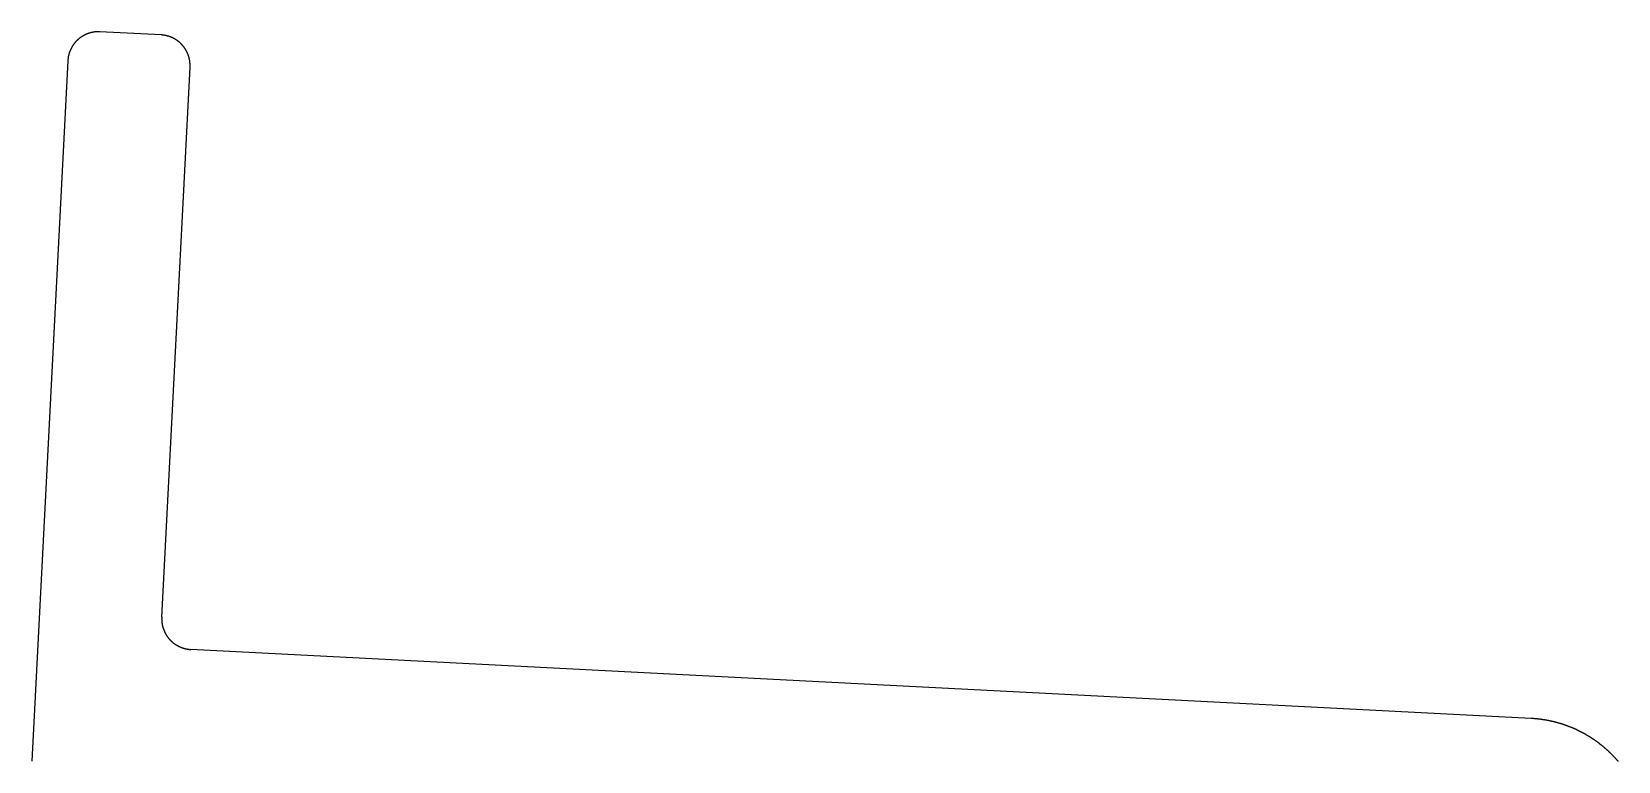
# Model space of a CAD drawing. Extents: x 684.6 to 746.4, y 447.5 to 521.4.
# Drawn here: x 720 to 745.92, y 509.49 to 521.4 of the extents above; entities that cross this region are included whole.
import ezdxf

# ---------------------------------------------------------------- set-up
doc = ezdxf.new("R2010")
doc.units = 0
doc.layers.get('0').update_dxf_attribs({"linetype": 'CONTINUOUS'})

msp = doc.modelspace()

# ---------------------------------------------------------------- linework, layer by layer
for p, q in [((722.11, 521.352), (721.112, 521.403)), ((720.587, 520.93), (719.997, 509.487)), ((722.121, 511.839), (722.584, 520.827)), ((744.496, 510.185), (722.595, 511.314))]:
    msp.add_line(p, q)
for points in [[(721.112, 521.403, 0), (721.108, 521.403, 0), (721.103, 521.403, 0), (721.099, 521.404, 0), (721.095, 521.404, 0), (721.091, 521.404, 0), (721.087, 521.404, 0), (721.083, 521.404, 0), (721.079, 521.404, 0), (721.075, 521.404, 0), (721.07, 521.404, 0), (721.066, 521.403, 0), (721.062, 521.403, 0), (721.058, 521.403, 0), (721.054, 521.403, 0), (721.05, 521.402, 0), (721.046, 521.402, 0), (721.042, 521.402, 0), (721.037, 521.401, 0), (721.033, 521.401, 0), (721.029, 521.4, 0), (721.025, 521.4, 0), (721.021, 521.399, 0), (721.017, 521.399, 0), (721.013, 521.398, 0), (721.009, 521.398, 0), (721.005, 521.397, 0), (721.001, 521.396, 0), (720.997, 521.395, 0), (720.993, 521.395, 0), (720.989, 521.394, 0), (720.985, 521.393, 0), (720.981, 521.392, 0), (720.977, 521.391, 0), (720.973, 521.39, 0), (720.969, 521.389, 0), (720.965, 521.388, 0), (720.961, 521.387, 0), (720.957, 521.386, 0), (720.953, 521.385, 0), (720.949, 521.384, 0), (720.945, 521.383, 0), (720.941, 521.382, 0), (720.937, 521.381, 0), (720.933, 521.379, 0), (720.929, 521.378, 0), (720.925, 521.377, 0), (720.921, 521.375, 0), (720.917, 521.374, 0), (720.914, 521.373, 0), (720.91, 521.371, 0), (720.906, 521.37, 0), (720.902, 521.368, 0), (720.898, 521.367, 0), (720.894, 521.365, 0), (720.891, 521.364, 0), (720.887, 521.362, 0), (720.883, 521.36, 0), (720.879, 521.359, 0), (720.876, 521.357, 0), (720.872, 521.355, 0), (720.868, 521.354, 0), (720.865, 521.352, 0), (720.861, 521.35, 0), (720.857, 521.348, 0), (720.854, 521.346, 0), (720.85, 521.344, 0), (720.846, 521.342, 0), (720.843, 521.34, 0), (720.839, 521.338, 0), (720.836, 521.336, 0), (720.832, 521.334, 0), (720.829, 521.332, 0), (720.825, 521.33, 0), (720.822, 521.328, 0), (720.818, 521.326, 0), (720.815, 521.324, 0), (720.811, 521.321, 0), (720.808, 521.319, 0), (720.804, 521.317, 0), (720.801, 521.314, 0), (720.798, 521.312, 0), (720.794, 521.31, 0), (720.791, 521.307, 0), (720.788, 521.305, 0), (720.784, 521.303, 0), (720.781, 521.3, 0), (720.778, 521.298, 0), (720.775, 521.295, 0), (720.772, 521.292, 0), (720.768, 521.29, 0), (720.765, 521.287, 0), (720.762, 521.285, 0), (720.759, 521.282, 0), (720.756, 521.279, 0), (720.753, 521.277, 0), (720.75, 521.274, 0), (720.747, 521.271, 0), (720.744, 521.268, 0), (720.741, 521.265, 0), (720.738, 521.263, 0), (720.735, 521.26, 0), (720.732, 521.257, 0), (720.729, 521.254, 0), (720.726, 521.251, 0), (720.723, 521.248, 0), (720.721, 521.245, 0), (720.718, 521.242, 0), (720.715, 521.239, 0), (720.712, 521.236, 0), (720.71, 521.233, 0), (720.707, 521.23, 0), (720.704, 521.227, 0), (720.702, 521.223, 0), (720.699, 521.22, 0), (720.697, 521.217, 0), (720.694, 521.214, 0), (720.692, 521.211, 0), (720.689, 521.207, 0), (720.687, 521.204, 0), (720.684, 521.201, 0), (720.682, 521.198, 0), (720.679, 521.194, 0), (720.677, 521.191, 0), (720.675, 521.187, 0), (720.672, 521.184, 0), (720.67, 521.181, 0), (720.668, 521.177, 0), (720.666, 521.174, 0), (720.663, 521.17, 0), (720.661, 521.167, 0), (720.659, 521.163, 0), (720.657, 521.16, 0), (720.655, 521.156, 0), (720.653, 521.153, 0), (720.651, 521.149, 0), (720.649, 521.146, 0), (720.647, 521.142, 0), (720.645, 521.138, 0), (720.643, 521.135, 0), (720.641, 521.131, 0), (720.639, 521.127, 0), (720.637, 521.124, 0), (720.636, 521.12, 0), (720.634, 521.116, 0), (720.632, 521.113, 0), (720.63, 521.109, 0), (720.629, 521.105, 0), (720.627, 521.101, 0), (720.626, 521.098, 0), (720.624, 521.094, 0), (720.622, 521.09, 0), (720.621, 521.086, 0), (720.619, 521.082, 0), (720.618, 521.078, 0), (720.616, 521.075, 0), (720.615, 521.071, 0), (720.614, 521.067, 0), (720.612, 521.063, 0), (720.611, 521.059, 0), (720.61, 521.055, 0), (720.609, 521.051, 0), (720.607, 521.047, 0), (720.606, 521.043, 0), (720.605, 521.039, 0), (720.604, 521.035, 0), (720.603, 521.031, 0), (720.602, 521.027, 0), (720.601, 521.023, 0), (720.6, 521.019, 0), (720.599, 521.015, 0), (720.598, 521.011, 0), (720.597, 521.007, 0), (720.596, 521.003, 0), (720.595, 520.999, 0), (720.595, 520.995, 0), (720.594, 520.991, 0), (720.593, 520.987, 0), (720.592, 520.983, 0), (720.592, 520.979, 0), (720.591, 520.975, 0), (720.591, 520.971, 0), (720.59, 520.967, 0), (720.59, 520.963, 0), (720.589, 520.958, 0), (720.589, 520.954, 0), (720.588, 520.95, 0), (720.588, 520.946, 0), (720.588, 520.942, 0), (720.587, 520.938, 0), (720.587, 520.934, 0), (720.587, 520.93, 0)], [(722.584, 520.827, 0), (722.584, 520.831, 0), (722.584, 520.835, 0), (722.585, 520.839, 0), (722.585, 520.843, 0), (722.585, 520.847, 0), (722.585, 520.851, 0), (722.585, 520.856, 0), (722.585, 520.86, 0), (722.585, 520.864, 0), (722.584, 520.868, 0), (722.584, 520.872, 0), (722.584, 520.876, 0), (722.584, 520.88, 0), (722.584, 520.885, 0), (722.583, 520.889, 0), (722.583, 520.893, 0), (722.583, 520.897, 0), (722.582, 520.901, 0), (722.582, 520.905, 0), (722.581, 520.909, 0), (722.581, 520.913, 0), (722.58, 520.917, 0), (722.58, 520.921, 0), (722.579, 520.925, 0), (722.579, 520.93, 0), (722.578, 520.934, 0), (722.577, 520.938, 0), (722.576, 520.942, 0), (722.576, 520.946, 0), (722.575, 520.95, 0), (722.574, 520.954, 0), (722.573, 520.958, 0), (722.572, 520.962, 0), (722.571, 520.966, 0), (722.57, 520.97, 0), (722.569, 520.974, 0), (722.568, 520.978, 0), (722.567, 520.982, 0), (722.566, 520.986, 0), (722.565, 520.99, 0), (722.564, 520.994, 0), (722.563, 520.998, 0), (722.562, 521.002, 0), (722.56, 521.005, 0), (722.559, 521.009, 0), (722.558, 521.013, 0), (722.556, 521.017, 0), (722.555, 521.021, 0), (722.554, 521.025, 0), (722.552, 521.029, 0), (722.551, 521.033, 0), (722.549, 521.036, 0), (722.548, 521.04, 0), (722.546, 521.044, 0), (722.545, 521.048, 0), (722.543, 521.051, 0), (722.541, 521.055, 0), (722.54, 521.059, 0), (722.538, 521.063, 0), (722.536, 521.066, 0), (722.534, 521.07, 0), (722.533, 521.074, 0), (722.531, 521.077, 0), (722.529, 521.081, 0), (722.527, 521.085, 0), (722.525, 521.088, 0), (722.523, 521.092, 0), (722.521, 521.096, 0), (722.519, 521.099, 0), (722.517, 521.103, 0), (722.515, 521.106, 0), (722.513, 521.11, 0), (722.511, 521.113, 0), (722.509, 521.117, 0), (722.507, 521.12, 0), (722.504, 521.124, 0), (722.502, 521.127, 0), (722.5, 521.131, 0), (722.498, 521.134, 0), (722.495, 521.137, 0), (722.493, 521.141, 0), (722.491, 521.144, 0), (722.488, 521.147, 0), (722.486, 521.151, 0), (722.483, 521.154, 0), (722.481, 521.157, 0), (722.478, 521.16, 0), (722.476, 521.164, 0), (722.473, 521.167, 0), (722.471, 521.17, 0), (722.468, 521.173, 0), (722.466, 521.176, 0), (722.463, 521.179, 0), (722.46, 521.183, 0), (722.457, 521.186, 0), (722.455, 521.189, 0), (722.452, 521.192, 0), (722.449, 521.195, 0), (722.446, 521.198, 0), (722.444, 521.201, 0), (722.441, 521.204, 0), (722.438, 521.206, 0), (722.435, 521.209, 0), (722.432, 521.212, 0), (722.429, 521.215, 0), (722.426, 521.218, 0), (722.423, 521.221, 0), (722.42, 521.223, 0), (722.417, 521.226, 0), (722.414, 521.229, 0), (722.411, 521.231, 0), (722.408, 521.234, 0), (722.404, 521.237, 0), (722.401, 521.239, 0), (722.398, 521.242, 0), (722.395, 521.244, 0), (722.392, 521.247, 0), (722.388, 521.249, 0), (722.385, 521.252, 0), (722.382, 521.254, 0), (722.378, 521.257, 0), (722.375, 521.259, 0), (722.372, 521.261, 0), (722.368, 521.264, 0), (722.365, 521.266, 0), (722.362, 521.268, 0), (722.358, 521.271, 0), (722.355, 521.273, 0), (722.351, 521.275, 0), (722.348, 521.277, 0), (722.344, 521.279, 0), (722.341, 521.281, 0), (722.337, 521.284, 0), (722.334, 521.286, 0), (722.33, 521.288, 0), (722.326, 521.29, 0), (722.323, 521.292, 0), (722.319, 521.293, 0), (722.316, 521.295, 0), (722.312, 521.297, 0), (722.308, 521.299, 0), (722.305, 521.301, 0), (722.301, 521.303, 0), (722.297, 521.305, 0), (722.293, 521.306, 0), (722.29, 521.308, 0), (722.286, 521.31, 0), (722.282, 521.311, 0), (722.278, 521.313, 0), (722.275, 521.314, 0), (722.271, 521.316, 0), (722.267, 521.318, 0), (722.263, 521.319, 0), (722.259, 521.32, 0), (722.255, 521.322, 0), (722.252, 521.323, 0), (722.248, 521.325, 0), (722.244, 521.326, 0), (722.24, 521.327, 0), (722.236, 521.329, 0), (722.232, 521.33, 0), (722.228, 521.331, 0), (722.224, 521.332, 0), (722.22, 521.333, 0), (722.216, 521.334, 0), (722.212, 521.336, 0), (722.208, 521.337, 0), (722.204, 521.338, 0), (722.2, 521.339, 0), (722.196, 521.34, 0), (722.192, 521.34, 0), (722.188, 521.341, 0), (722.184, 521.342, 0), (722.18, 521.343, 0), (722.176, 521.344, 0), (722.172, 521.345, 0), (722.168, 521.345, 0), (722.164, 521.346, 0), (722.16, 521.347, 0), (722.156, 521.347, 0), (722.152, 521.348, 0), (722.148, 521.348, 0), (722.143, 521.349, 0), (722.139, 521.349, 0), (722.135, 521.35, 0), (722.131, 521.35, 0), (722.127, 521.351, 0), (722.123, 521.351, 0), (722.119, 521.351, 0), (722.115, 521.351, 0), (722.11, 521.352, 0)], [(722.121, 511.839, 0), (722.121, 511.834, 0), (722.121, 511.83, 0), (722.121, 511.826, 0), (722.121, 511.822, 0), (722.121, 511.818, 0), (722.12, 511.814, 0), (722.121, 511.81, 0), (722.121, 511.805, 0), (722.121, 511.801, 0), (722.121, 511.797, 0), (722.121, 511.793, 0), (722.121, 511.789, 0), (722.121, 511.785, 0), (722.122, 511.781, 0), (722.122, 511.777, 0), (722.122, 511.772, 0), (722.123, 511.768, 0), (722.123, 511.764, 0), (722.123, 511.76, 0), (722.124, 511.756, 0), (722.124, 511.752, 0), (722.125, 511.748, 0), (722.125, 511.744, 0), (722.126, 511.74, 0), (722.127, 511.736, 0), (722.127, 511.732, 0), (722.128, 511.728, 0), (722.129, 511.723, 0), (722.13, 511.719, 0), (722.13, 511.715, 0), (722.131, 511.711, 0), (722.132, 511.707, 0), (722.133, 511.703, 0), (722.134, 511.699, 0), (722.135, 511.695, 0), (722.136, 511.691, 0), (722.137, 511.687, 0), (722.138, 511.683, 0), (722.139, 511.679, 0), (722.14, 511.675, 0), (722.141, 511.672, 0), (722.142, 511.668, 0), (722.144, 511.664, 0), (722.145, 511.66, 0), (722.146, 511.656, 0), (722.147, 511.652, 0), (722.149, 511.648, 0), (722.15, 511.644, 0), (722.152, 511.64, 0), (722.153, 511.637, 0), (722.154, 511.633, 0), (722.156, 511.629, 0), (722.157, 511.625, 0), (722.159, 511.621, 0), (722.161, 511.617, 0), (722.162, 511.614, 0), (722.164, 511.61, 0), (722.166, 511.606, 0), (722.167, 511.602, 0), (722.169, 511.599, 0), (722.171, 511.595, 0), (722.173, 511.591, 0), (722.174, 511.588, 0), (722.176, 511.584, 0), (722.178, 511.58, 0), (722.18, 511.577, 0), (722.182, 511.573, 0), (722.184, 511.57, 0), (722.186, 511.566, 0), (722.188, 511.562, 0), (722.19, 511.559, 0), (722.192, 511.555, 0), (722.194, 511.552, 0), (722.196, 511.548, 0), (722.199, 511.545, 0), (722.201, 511.541, 0), (722.203, 511.538, 0), (722.205, 511.535, 0), (722.207, 511.531, 0), (722.21, 511.528, 0), (722.212, 511.524, 0), (722.214, 511.521, 0), (722.217, 511.518, 0), (722.219, 511.515, 0), (722.222, 511.511, 0), (722.224, 511.508, 0), (722.227, 511.505, 0), (722.229, 511.502, 0), (722.232, 511.498, 0), (722.234, 511.495, 0), (722.237, 511.492, 0), (722.24, 511.489, 0), (722.242, 511.486, 0), (722.245, 511.483, 0), (722.248, 511.48, 0), (722.25, 511.477, 0), (722.253, 511.474, 0), (722.256, 511.471, 0), (722.259, 511.468, 0), (722.262, 511.465, 0), (722.265, 511.462, 0), (722.267, 511.459, 0), (722.27, 511.456, 0), (722.273, 511.453, 0), (722.276, 511.45, 0), (722.279, 511.447, 0), (722.282, 511.445, 0), (722.285, 511.442, 0), (722.288, 511.439, 0), (722.291, 511.437, 0), (722.295, 511.434, 0), (722.298, 511.431, 0), (722.301, 511.429, 0), (722.304, 511.426, 0), (722.307, 511.423, 0), (722.31, 511.421, 0), (722.314, 511.418, 0), (722.317, 511.416, 0), (722.32, 511.413, 0), (722.323, 511.411, 0), (722.327, 511.409, 0), (722.33, 511.406, 0), (722.333, 511.404, 0), (722.337, 511.401, 0), (722.34, 511.399, 0), (722.344, 511.397, 0), (722.347, 511.395, 0), (722.35, 511.392, 0), (722.354, 511.39, 0), (722.357, 511.388, 0), (722.361, 511.386, 0), (722.364, 511.384, 0), (722.368, 511.382, 0), (722.372, 511.38, 0), (722.375, 511.378, 0), (722.379, 511.376, 0), (722.382, 511.374, 0), (722.386, 511.372, 0), (722.39, 511.37, 0), (722.393, 511.368, 0), (722.397, 511.366, 0), (722.401, 511.364, 0), (722.404, 511.362, 0), (722.408, 511.361, 0), (722.412, 511.359, 0), (722.415, 511.357, 0), (722.419, 511.356, 0), (722.423, 511.354, 0), (722.427, 511.352, 0), (722.431, 511.351, 0), (722.434, 511.349, 0), (722.438, 511.348, 0), (722.442, 511.346, 0), (722.446, 511.345, 0), (722.45, 511.343, 0), (722.454, 511.342, 0), (722.457, 511.341, 0), (722.461, 511.339, 0), (722.465, 511.338, 0), (722.469, 511.337, 0), (722.473, 511.335, 0), (722.477, 511.334, 0), (722.481, 511.333, 0), (722.485, 511.332, 0), (722.489, 511.331, 0), (722.493, 511.33, 0), (722.497, 511.329, 0), (722.501, 511.328, 0), (722.505, 511.327, 0), (722.509, 511.326, 0), (722.513, 511.325, 0), (722.517, 511.324, 0), (722.521, 511.323, 0), (722.525, 511.322, 0), (722.529, 511.321, 0), (722.533, 511.321, 0), (722.537, 511.32, 0), (722.541, 511.319, 0), (722.545, 511.319, 0), (722.549, 511.318, 0), (722.554, 511.317, 0), (722.558, 511.317, 0), (722.562, 511.316, 0), (722.566, 511.316, 0), (722.57, 511.315, 0), (722.574, 511.315, 0), (722.578, 511.315, 0), (722.582, 511.314, 0), (722.586, 511.314, 0), (722.591, 511.314, 0), (722.595, 511.314, 0)], [(745.917, 509.483, 0), (745.913, 509.488, 0), (745.909, 509.492, 0), (745.905, 509.497, 0), (745.901, 509.501, 0), (745.898, 509.506, 0), (745.894, 509.51, 0), (745.89, 509.515, 0), (745.886, 509.519, 0), (745.882, 509.524, 0), (745.878, 509.528, 0), (745.874, 509.532, 0), (745.87, 509.537, 0), (745.866, 509.541, 0), (745.862, 509.546, 0), (745.858, 509.55, 0), (745.854, 509.554, 0), (745.85, 509.559, 0), (745.845, 509.563, 0), (745.841, 509.567, 0), (745.837, 509.571, 0), (745.833, 509.576, 0), (745.829, 509.58, 0), (745.825, 509.584, 0), (745.821, 509.589, 0), (745.817, 509.593, 0), (745.812, 509.597, 0), (745.808, 509.601, 0), (745.804, 509.605, 0), (745.8, 509.61, 0), (745.796, 509.614, 0), (745.791, 509.618, 0), (745.787, 509.622, 0), (745.783, 509.626, 0), (745.779, 509.63, 0), (745.774, 509.634, 0), (745.77, 509.638, 0), (745.766, 509.642, 0), (745.762, 509.647, 0), (745.757, 509.651, 0), (745.753, 509.655, 0), (745.749, 509.659, 0), (745.744, 509.663, 0), (745.74, 509.667, 0), (745.735, 509.671, 0), (745.731, 509.675, 0), (745.727, 509.678, 0), (745.722, 509.682, 0), (745.718, 509.686, 0), (745.713, 509.69, 0), (745.709, 509.694, 0), (745.705, 509.698, 0), (745.7, 509.702, 0), (745.696, 509.706, 0), (745.691, 509.71, 0), (745.687, 509.713, 0), (745.682, 509.717, 0), (745.678, 509.721, 0), (745.673, 509.725, 0), (745.668, 509.729, 0), (745.664, 509.732, 0), (745.659, 509.736, 0), (745.655, 509.74, 0), (745.65, 509.744, 0), (745.645, 509.747, 0), (745.641, 509.751, 0), (745.636, 509.755, 0), (745.632, 509.758, 0), (745.627, 509.762, 0), (745.622, 509.766, 0), (745.618, 509.769, 0), (745.613, 509.773, 0), (745.608, 509.777, 0), (745.603, 509.78, 0), (745.599, 509.784, 0), (745.594, 509.787, 0), (745.589, 509.791, 0), (745.584, 509.794, 0), (745.58, 509.798, 0), (745.575, 509.801, 0), (745.57, 509.805, 0), (745.565, 509.808, 0), (745.56, 509.812, 0), (745.556, 509.815, 0), (745.551, 509.819, 0), (745.546, 509.822, 0), (745.541, 509.826, 0), (745.536, 509.829, 0), (745.531, 509.833, 0), (745.526, 509.836, 0), (745.521, 509.839, 0), (745.517, 509.843, 0), (745.512, 509.846, 0), (745.507, 509.849, 0), (745.502, 509.853, 0), (745.497, 509.856, 0), (745.492, 509.859, 0), (745.487, 509.862, 0), (745.482, 509.866, 0), (745.477, 509.869, 0), (745.472, 509.872, 0), (745.467, 509.875, 0), (745.462, 509.879, 0), (745.457, 509.882, 0), (745.452, 509.885, 0), (745.446, 509.888, 0), (745.441, 509.891, 0), (745.436, 509.894, 0), (745.431, 509.897, 0), (745.426, 509.901, 0), (745.421, 509.904, 0), (745.416, 509.907, 0), (745.411, 509.91, 0), (745.406, 509.913, 0), (745.4, 509.916, 0), (745.395, 509.919, 0), (745.39, 509.922, 0), (745.385, 509.925, 0), (745.38, 509.928, 0), (745.375, 509.931, 0), (745.369, 509.934, 0), (745.364, 509.936, 0), (745.359, 509.939, 0), (745.354, 509.942, 0), (745.348, 509.945, 0), (745.343, 509.948, 0), (745.338, 509.951, 0), (745.333, 509.954, 0), (745.327, 509.956, 0), (745.322, 509.959, 0), (745.317, 509.962, 0), (745.312, 509.965, 0), (745.306, 509.967, 0), (745.301, 509.97, 0), (745.296, 509.973, 0), (745.29, 509.975, 0), (745.285, 509.978, 0), (745.28, 509.981, 0), (745.274, 509.983, 0), (745.269, 509.986, 0), (745.264, 509.989, 0), (745.258, 509.991, 0), (745.253, 509.994, 0), (745.248, 509.996, 0), (745.242, 509.999, 0), (745.237, 510.001, 0), (745.232, 510.004, 0), (745.226, 510.006, 0), (745.221, 510.009, 0), (745.215, 510.011, 0), (745.21, 510.014, 0), (745.205, 510.016, 0), (745.199, 510.018, 0), (745.194, 510.021, 0), (745.188, 510.023, 0), (745.183, 510.025, 0), (745.178, 510.028, 0), (745.172, 510.03, 0), (745.167, 510.032, 0), (745.161, 510.035, 0), (745.156, 510.037, 0), (745.15, 510.039, 0), (745.145, 510.041, 0), (745.139, 510.044, 0), (745.134, 510.046, 0), (745.128, 510.048, 0), (745.123, 510.05, 0), (745.117, 510.052, 0), (745.112, 510.055, 0), (745.106, 510.057, 0), (745.101, 510.059, 0), (745.095, 510.061, 0), (745.089, 510.063, 0), (745.084, 510.065, 0), (745.078, 510.067, 0), (745.073, 510.069, 0), (745.067, 510.071, 0), (745.062, 510.073, 0), (745.056, 510.075, 0), (745.05, 510.077, 0), (745.045, 510.079, 0), (745.039, 510.081, 0), (745.033, 510.083, 0), (745.028, 510.085, 0), (745.022, 510.086, 0), (745.017, 510.088, 0), (745.011, 510.09, 0), (745.005, 510.092, 0), (745, 510.094, 0), (744.994, 510.096, 0), (744.988, 510.097, 0), (744.983, 510.099, 0), (744.977, 510.101, 0), (744.971, 510.103, 0), (744.965, 510.104, 0), (744.96, 510.106, 0), (744.954, 510.108, 0), (744.948, 510.109, 0), (744.943, 510.111, 0), (744.937, 510.113, 0), (744.931, 510.114, 0), (744.925, 510.116, 0), (744.92, 510.117, 0), (744.914, 510.119, 0), (744.908, 510.121, 0), (744.902, 510.122, 0), (744.897, 510.124, 0), (744.891, 510.125, 0), (744.885, 510.127, 0), (744.879, 510.128, 0), (744.874, 510.129, 0), (744.868, 510.131, 0), (744.862, 510.132, 0), (744.856, 510.134, 0), (744.85, 510.135, 0), (744.845, 510.136, 0), (744.839, 510.138, 0), (744.833, 510.139, 0), (744.827, 510.14, 0), (744.821, 510.142, 0), (744.816, 510.143, 0), (744.81, 510.144, 0), (744.804, 510.145, 0), (744.798, 510.147, 0), (744.792, 510.148, 0), (744.786, 510.149, 0), (744.78, 510.15, 0), (744.775, 510.151, 0), (744.769, 510.152, 0), (744.763, 510.154, 0), (744.757, 510.155, 0), (744.751, 510.156, 0), (744.745, 510.157, 0), (744.739, 510.158, 0), (744.734, 510.159, 0), (744.728, 510.16, 0), (744.722, 510.161, 0), (744.716, 510.162, 0), (744.71, 510.163, 0), (744.704, 510.164, 0), (744.698, 510.165, 0), (744.692, 510.166, 0), (744.686, 510.166, 0), (744.68, 510.167, 0), (744.675, 510.168, 0), (744.669, 510.169, 0), (744.663, 510.17, 0), (744.657, 510.171, 0), (744.651, 510.171, 0), (744.645, 510.172, 0), (744.639, 510.173, 0), (744.633, 510.174, 0), (744.627, 510.174, 0), (744.621, 510.175, 0), (744.615, 510.176, 0), (744.609, 510.176, 0), (744.603, 510.177, 0), (744.597, 510.178, 0), (744.591, 510.178, 0), (744.585, 510.179, 0), (744.579, 510.179, 0), (744.574, 510.18, 0), (744.568, 510.18, 0), (744.562, 510.181, 0), (744.556, 510.181, 0), (744.55, 510.182, 0), (744.544, 510.182, 0), (744.538, 510.183, 0), (744.532, 510.183, 0), (744.526, 510.184, 0), (744.52, 510.184, 0), (744.514, 510.184, 0), (744.508, 510.185, 0), (744.502, 510.185, 0), (744.496, 510.185, 0)]]:
    msp.add_polyline3d(points)

doc.saveas('drawing.dxf')
